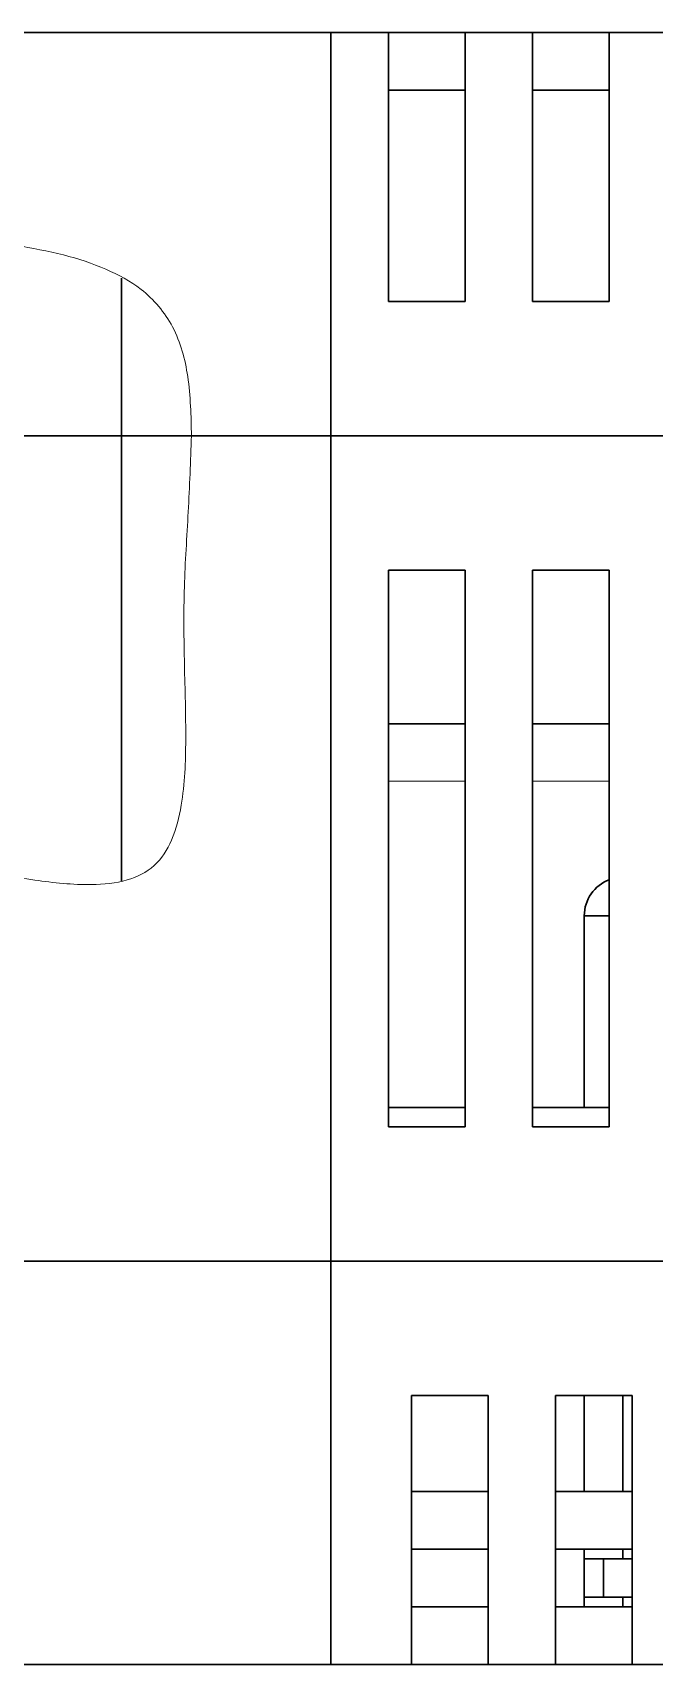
# Model space of a CAD drawing. Header units: millimetres. Extents: x 7140 to 8879, y -16257 to -5062.
# Drawn here: x 7453.22 to 7469.42, y -13299.05 to -13256.55 of the extents above; entities that cross this region are included whole.
import ezdxf

# ---------------------------------------------------------------- set-up
doc = ezdxf.new("R2010")
doc.units = ezdxf.units.MM

msp = doc.modelspace()

# ---------------------------------------------------------------- linework, layer by layer
at = {"color": 7, "linetype": 'Continuous', "lineweight": 30}
for p, q in [((7442.99217, -13256.54892), (7460.99217, -13256.54892)), ((7460.99217, -13256.54892), (7462.49217, -13256.54892)), ((7460.99217, -13267.04892), (7460.99217, -13256.54892)), ((7462.49217, -13263.54892), (7462.49217, -13256.54892)), ((7462.49217, -13256.54892), (7464.49217, -13256.54892)), ((7464.49217, -13256.54892), (7464.49217, -13263.54892)), ((7466.24217, -13256.54892), (7464.49217, -13256.54892)), ((7466.24217, -13263.54892), (7466.24217, -13256.54892)), ((7466.24217, -13256.54892), (7468.24217, -13256.54892)), ((7468.24217, -13256.54892), (7468.24217, -13263.54892)), ((7469.99217, -13256.54892), (7468.24217, -13256.54892)), ((7464.49217, -13258.04892), (7462.49217, -13258.04892)), ((7468.24217, -13258.04892), (7466.24217, -13258.04892)), ((7455.54217, -13267.04892), (7455.54217, -13262.94573)), ((7464.49217, -13263.54892), (7462.49217, -13263.54892)), ((7468.24217, -13263.54892), (7466.24217, -13263.54892)), ((7455.54217, -13267.04892), (7451.39217, -13267.04892)), ((7455.54217, -13267.04892), (7457.36123, -13267.04892)), ((7455.54217, -13278.63784), (7455.54217, -13267.04892)), ((7457.36123, -13267.04892), (7460.99217, -13267.04892)), ((7460.99217, -13267.04892), (7460.99217, -13288.54892)), ((7526.59217, -13267.04892), (7460.99217, -13267.04892)), ((7464.49217, -13270.54892), (7462.49217, -13270.54892)), ((7462.49217, -13270.54892), (7462.49217, -13285.04892)), ((7464.49217, -13285.04892), (7464.49217, -13270.54892)), ((7468.24217, -13270.54892), (7466.24217, -13270.54892)), ((7466.24217, -13270.54892), (7466.24217, -13285.04892)), ((7468.24217, -13285.04892), (7468.24217, -13270.54892)), ((7462.49217, -13274.54892), (7464.49217, -13274.54892)), ((7466.24217, -13274.54892), (7468.24217, -13274.54892)), ((7467.59217, -13284.54892), (7467.59217, -13279.54892)), ((7462.49217, -13284.54892), (7464.49217, -13284.54892)), ((7466.24217, -13284.54892), (7468.24217, -13284.54892)), ((7462.49217, -13285.04892), (7464.49217, -13285.04892)), ((7466.24217, -13285.04892), (7468.24217, -13285.04892)), ((7460.99217, -13288.54892), (7452.79217, -13288.54892)), ((7460.99217, -13288.54892), (7460.99217, -13299.04892)), ((7460.99217, -13288.54892), (7526.59217, -13288.54892)), ((7463.09217, -13292.04892), (7465.09217, -13292.04892)), ((7463.09217, -13299.04892), (7463.09217, -13292.04892)), ((7465.09217, -13292.04892), (7465.09217, -13299.04892)), ((7466.84217, -13292.04892), (7468.84217, -13292.04892)), ((7466.84217, -13299.04892), (7466.84217, -13292.04892)), ((7467.59217, -13294.54892), (7467.59217, -13292.04892)), ((7468.84217, -13292.04892), (7468.84217, -13299.04892)), ((7463.09217, -13294.54892), (7465.09217, -13294.54892)), ((7466.84217, -13294.54892), (7468.84217, -13294.54892)), ((7463.09217, -13296.04892), (7465.09217, -13296.04892)), ((7466.84217, -13296.04892), (7468.84217, -13296.04892)), ((7467.59217, -13296.29892), (7467.59217, -13296.04892)), ((7468.59217, -13296.04892), (7468.59217, -13296.29892)), ((7468.59217, -13296.29892), (7467.59217, -13296.29892)), ((7467.59217, -13296.29892), (7467.59217, -13297.29892)), ((7468.09217, -13297.29892), (7468.09217, -13296.29892)), ((7468.84217, -13296.29892), (7468.59217, -13296.29892)), ((7467.59217, -13297.54892), (7467.59217, -13297.29892)), ((7467.59217, -13297.29892), (7468.59217, -13297.29892)), ((7468.59217, -13297.29892), (7468.59217, -13297.54892)), ((7468.84217, -13297.29892), (7468.59217, -13297.29892)), ((7463.09217, -13297.54892), (7465.09217, -13297.54892)), ((7466.84217, -13297.54892), (7468.84217, -13297.54892)), ((7460.99217, -13299.04892), (7442.99217, -13299.04892)), ((7460.99217, -13299.04892), (7463.09217, -13299.04892)), ((7465.09217, -13299.04892), (7463.09217, -13299.04892)), ((7465.09217, -13299.04892), (7466.84217, -13299.04892)), ((7468.84217, -13299.04892), (7466.84217, -13299.04892)), ((7468.84217, -13299.04892), (7470.59217, -13299.04892))]:
    msp.add_line(p, q, dxfattribs=at)
at = {"color": 7, "linetype": 'Continuous', "lineweight": 0}
for p, q in [((7462.49217, -13276.04892), (7464.49217, -13276.04892)), ((7466.24217, -13276.04892), (7468.24217, -13276.04892))]:
    msp.add_line(p, q, dxfattribs=at)
at = {"color": 8, "linetype": 'Continuous', "lineweight": 30}
for p, q in [((7467.59217, -13279.54892), (7468.24217, -13279.54892)), ((7468.59217, -13292.04892), (7468.59217, -13294.54892))]:
    msp.add_line(p, q, dxfattribs=at)
at = {"color": 7, "linetype": 'Continuous', "lineweight": 30}
msp.add_arc((7468.59217, -13279.54892), 1, 110.487315, 180, dxfattribs=at)
at = {"color": 7, "linetype": 'Continuous', "lineweight": 0}
for points, knots in [([(7452.79217, -13262.08669), (7453.20708, -13262.16102), (7454.00521, -13262.30401), (7455.11143, -13262.66732), (7456.15025, -13263.22116), (7456.96898, -13264.19307), (7457.33127, -13265.56722), (7457.3508, -13266.53298), (7457.36123, -13267.04892)], [0, 0, 0, 0, 0.165007591, 0.317413549, 0.454745737, 0.621661995, 0.797884896, 1, 1, 1, 1]), ([(7442.99217, -13278.55117), (7443.76156, -13278.42214), (7445.27824, -13278.16777), (7447.61723, -13277.89539), (7449.75343, -13277.99944), (7451.64408, -13278.34437), (7453.22113, -13278.63413), (7454.57635, -13278.77733), (7455.65329, -13278.68551), (7456.4432, -13278.29865), (7456.90761, -13277.55201), (7457.17713, -13276.42616), (7457.23387, -13274.8847), (7457.17076, -13272.9913), (7457.14778, -13271.00893), (7457.28944, -13269.02315), (7457.33721, -13267.70957), (7457.36123, -13267.04892)], [0, 0, 0, 0, 0.09374592, 0.18480037, 0.28235682, 0.34923321, 0.41560055, 0.47506526, 0.51243736, 0.54430949, 0.57650268, 0.61423286, 0.68262932, 0.76092373, 0.84207769, 0.92057473, 1, 1, 1, 1])]:
    msp.add_open_spline(points, degree=3, knots=knots, dxfattribs=at)

doc.saveas('drawing.dxf')
